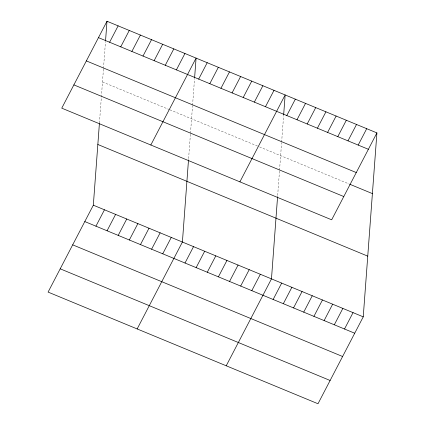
<?xml version="1.0" encoding="UTF-8"?>
<svg xmlns="http://www.w3.org/2000/svg" width="425" height="425" viewBox="0 0 425 425"><rect width="100%" height="100%" fill="white"/><g stroke="black" fill="none" stroke-linecap="round" stroke-linejoin="round"><path stroke-width="0.32" stroke-dasharray="2.12 1.59" d="M99.439 123.006L103.445 69.073M103.493 68.462L105.496 41.485M188.604 158.589L190.432 133.955M190.48 133.322L192.52 105.921M192.562 105.304L194.57 78.328M277.674 195.436L279.501 170.802M279.549 170.17L281.589 142.768M281.632 142.152L283.64 115.175M102.489 81.951L169.293 109.581M169.878 109.825L258.363 146.428M259.537 146.917L349.005 183.929"/><path stroke-width="0.64" d="M376.911 132.908L331.67 219.815L61.758 108.157L106.999 21.25L376.911 132.908L363.242 316.843L318.001 403.75L48.089 292.092L93.33 205.185L99.392 123.638M105.543 40.869L106.999 21.25M188.509 159.853L182.405 242.032L137.158 328.939M194.613 77.717L196.074 58.097L150.827 145.005M277.578 196.701L271.474 278.874L226.227 365.787M283.682 114.564L285.143 94.945L239.897 181.852M109.608 42.24L118.134 25.856M120.737 46.846L129.269 30.462M131.872 51.452L140.404 35.068M143.007 56.057L151.539 39.674M154.142 60.663L162.669 44.28M165.272 65.269L173.804 48.886M176.407 69.875L184.939 53.492M95.938 226.174L104.465 209.791M107.068 230.78L115.6 214.397M198.677 79.087L207.203 62.703M118.203 235.386L126.735 219.002M209.807 83.693L218.338 67.309M129.338 239.992L137.87 223.608M220.942 88.299L229.473 71.915M140.473 244.598L149 228.214M232.077 92.905L240.608 76.521M151.603 249.204L160.135 232.82M243.212 97.511L251.738 81.127M162.738 253.81L171.27 237.426M254.347 102.117L262.873 85.733M265.476 106.723L274.008 90.339M185.008 263.022L193.534 246.638M196.143 267.628L204.669 251.244M286.806 115.547L295.338 99.163M207.273 272.234L215.804 255.85M297.006 119.765L305.533 103.381M218.407 276.84L226.939 260.456M307.201 123.983L315.733 107.599M229.542 281.446L238.069 265.062M317.395 128.201L325.927 111.817M240.678 286.052L249.204 269.668M327.595 132.419L336.122 116.036M251.807 290.658L260.339 274.274M337.79 136.637L346.322 120.254M347.985 140.856L356.517 124.472M273.137 299.482L281.669 283.098M358.185 145.074L366.711 128.69M283.337 303.7L291.863 287.316M293.532 307.918L302.063 291.534M303.726 312.136L312.258 295.752M313.926 316.354L322.453 299.97M324.121 320.572L332.653 304.188M334.316 324.79L342.848 308.407M344.516 329.008L353.042 312.625M98.473 37.634L368.379 149.292M86.355 60.908L356.267 172.566M349.605 184.174L372.401 193.603M73.876 84.888L343.783 196.541M97.846 144.484L367.752 256.142M93.33 205.185L363.242 316.843M84.803 221.568L354.71 333.227M72.686 244.843L342.598 356.501M60.207 268.818L330.113 380.476"/></g></svg>
